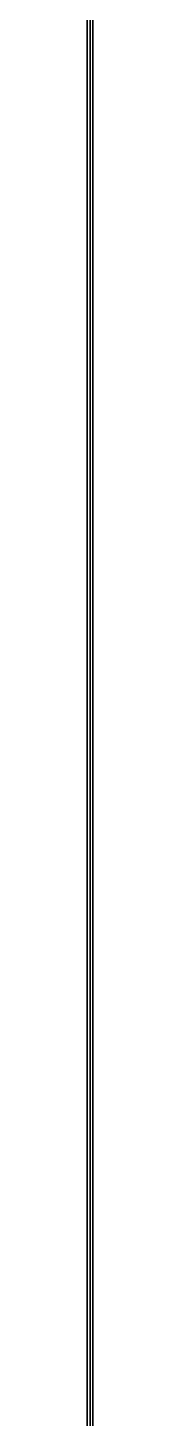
# Model space of a CAD drawing. Header units: millimetres. Extents: x 154 to 3201, y 92 to 3136.
# Drawn here: x 174.61 to 174.82, y 141.68 to 190.86 of the extents above; entities that cross this region are included whole.
import ezdxf

# ---------------------------------------------------------------- set-up
doc = ezdxf.new("R2010")
doc.units = ezdxf.units.MM
doc.layers.add('MAIN_BEAM', color=1, linetype='Continuous')
doc.layers.add('MAIN_BEAM_WIDTH', color=2, linetype='Continuous')

msp = doc.modelspace()

# ---------------------------------------------------------------- linework, layer by layer
at = {"layer": 'MAIN_BEAM'}
for p, q in [((174.715, 135.94), (174.715, 3135.94)), ((174.715, 135.94), (174.715, 3135.94)), ((174.715, 1635.94), (174.715, 135.94))]:
    msp.add_line(p, q, dxfattribs=at)
at = {"layer": 'MAIN_BEAM_WIDTH'}
for points in [[(174.609, 135.94), (174.613, 214.887), (174.618, 293.834), (174.622, 372.782), (174.626, 451.729), (174.63, 530.676), (174.634, 609.624), (174.638, 688.571), (174.642, 767.518), (174.646, 846.466), (174.649, 925.413), (174.653, 1004.361), (174.656, 1083.308), (174.658, 1162.255), (174.661, 1241.203), (174.663, 1320.15), (174.664, 1399.097), (174.666, 1478.045), (174.666, 1556.992), (174.667, 1635.94), (174.666, 1714.887)], [(174.821, 135.94), (174.817, 214.887), (174.812, 293.834), (174.808, 372.782), (174.804, 451.729), (174.8, 530.676), (174.796, 609.624), (174.792, 688.571), (174.788, 767.518), (174.784, 846.466), (174.781, 925.413), (174.777, 1004.361), (174.774, 1083.308), (174.772, 1162.255), (174.769, 1241.203), (174.767, 1320.15), (174.765, 1399.097), (174.764, 1478.045), (174.763, 1556.992), (174.763, 1635.94), (174.764, 1714.887)], [(174.609, 135.94), (174.614, 217.021), (174.618, 298.102), (174.622, 379.183), (174.627, 460.264), (174.631, 541.345), (174.635, 622.426), (174.639, 703.507), (174.643, 784.588), (174.646, 865.669), (174.65, 946.75), (174.653, 1027.831), (174.656, 1108.912), (174.659, 1189.994), (174.661, 1271.075), (174.663, 1352.156), (174.665, 1433.237), (174.666, 1514.318), (174.666, 1595.399), (174.666, 1676.48)], [(174.821, 135.94), (174.816, 217.021), (174.812, 298.102), (174.808, 379.183), (174.803, 460.264), (174.799, 541.345), (174.795, 622.426), (174.791, 703.507), (174.787, 784.588), (174.783, 865.669), (174.78, 946.75), (174.777, 1027.831), (174.774, 1108.912), (174.771, 1189.994), (174.769, 1271.075), (174.767, 1352.156), (174.765, 1433.237), (174.764, 1514.318), (174.764, 1595.399), (174.764, 1676.48)], [(174.666, 1635.94), (174.666, 1552.606), (174.665, 1469.273), (174.664, 1385.94), (174.662, 1302.606), (174.66, 1219.273), (174.657, 1135.94), (174.654, 1052.606), (174.651, 969.273), (174.647, 885.94), (174.644, 802.606), (174.64, 719.273), (174.636, 635.94), (174.631, 552.606), (174.627, 469.273), (174.623, 385.94), (174.618, 302.606), (174.614, 219.273), (174.609, 135.94)], [(174.764, 1635.94), (174.764, 1552.606), (174.765, 1469.273), (174.766, 1385.94), (174.768, 1302.606), (174.77, 1219.273), (174.773, 1135.94), (174.776, 1052.606), (174.779, 969.273), (174.783, 885.94), (174.786, 802.606), (174.79, 719.273), (174.794, 635.94), (174.799, 552.606), (174.803, 469.273), (174.807, 385.94), (174.812, 302.606), (174.816, 219.273), (174.821, 135.94)]]:
    msp.add_lwpolyline(points, dxfattribs=at)

doc.saveas('drawing.dxf')
